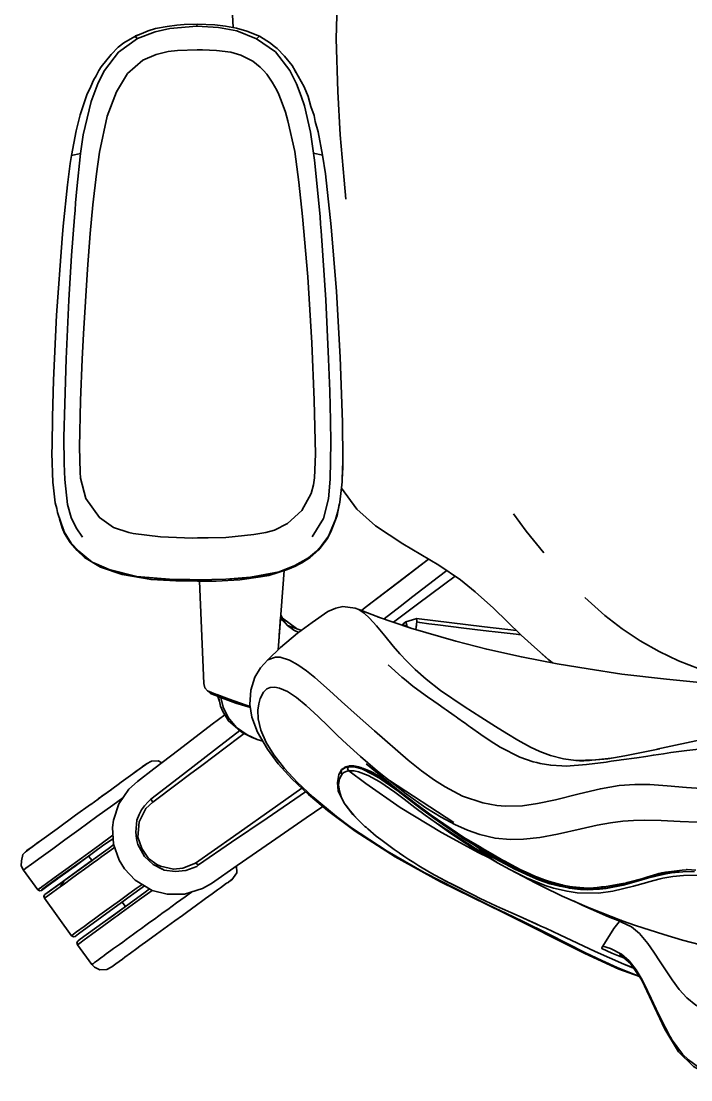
# Model space of a CAD drawing. Header units: inches. Extents: x -374 to 377, y -395 to 394.
# Drawn here: x -374.1 to -111.7, y -303.8 to 111 of the extents above; entities that cross this region are included whole.
import ezdxf

# ---------------------------------------------------------------- set-up
doc = ezdxf.new("R2010")
doc.units = ezdxf.units.IN
doc.header["$MEASUREMENT"] = 0
doc.layers.add('Lager 1', color=7, linetype='Continuous')

msp = doc.modelspace()

# ---------------------------------------------------------------- linework, layer by layer
at = {"layer": 'Lager 1', "color": 7, "lineweight": 35}
for points in [[(-290.99, 108.49), (-291.75, 123.38), (-291.96, 138.48), (-291.55, 154.54), (-290.16, 171.89), (-288.44, 184.19), (-286.71, 193.8)], [(-246.82, 41.29), (-247.58, 48.66), (-249.09, 66.44), (-250.07, 83.37), (-250.61, 104.1), (-250.05, 126.87), (-248.7, 143.63), (-246.7, 158.72), (-243.52, 174.88), (-240.11, 187.35), (-238.02, 193.79)], [(-305.21, 109), (-315.83, 108.16), (-321.6, 106.83), (-328.51, 104.12)], [(-321.5, 108.13), (-324.35, 107.13)], [(-305.15, 109.84), (-310.2, 109.67), (-313.08, 109.41), (-316.87, 108.92), (-321.5, 108.13)], [(-305.21, 109), (-305.15, 109.84)], [(-281.9, 104.11), (-289.6, 107.19), (-296.82, 108.47), (-305.21, 109)], [(-280.75, 105.09), (-285.64, 107.1), (-289.69, 108.26), (-294.05, 109.05), (-298.23, 109.53), (-305.15, 109.84)], [(-328.51, 104.12), (-335.93, 98.84), (-341.44, 91.62), (-343.92, 86.79), (-346.65, 79.53), (-349.74, 66.43), (-350.82, 59.13)], [(-329.6, 104.98), (-333.8, 102.42)], [(-324.35, 107.13), (-329.6, 104.98)], [(-328.51, 104.12), (-329.6, 104.98)], [(-329.53, 105.01), (-329.26, 105.19), (-328.16, 105.57)], [(-328.16, 105.57), (-329.26, 105.19), (-329.53, 105.01)], [(-280.75, 105.09), (-281.9, 104.11)], [(-281.9, 104.11), (-274.46, 98.91), (-268.81, 91.62), (-266.22, 86.4), (-264.37, 81.59), (-263.12, 77.85), (-260.78, 67.42), (-259.5, 59.23)], [(-273.82, 100.22), (-275.31, 101.48), (-275.33, 101.49), (-275.34, 101.5), (-276.36, 102.36), (-280.75, 105.09)], [(-343.38, 59.68), (-340.35, 73.72), (-336.71, 83.27), (-332.38, 90.41), (-326.39, 95.66), (-321.16, 97.93), (-316.53, 99.08), (-312.88, 99.47), (-305.19, 99.75)], [(-333.8, 102.42), (-336.03, 100.79), (-338.83, 97.91)], [(-305.19, 99.75), (-303.09, 99.74), (-297.51, 99.48), (-291.88, 98.76), (-288.08, 97.67), (-283.36, 95.25), (-281.84, 94.09), (-280.42, 92.89), (-279.08, 91.59), (-277.85, 90.15), (-275.74, 87.1), (-274.77, 85.52), (-273.95, 83.89), (-273.15, 82.22), (-271.76, 78.86), (-270.56, 75.37), (-269.55, 71.96), (-266.89, 59.9)], [(-275.34, 101.5), (-275.33, 101.49), (-275.31, 101.48)], [(-267.95, 93.64), (-270.85, 97.25), (-273.82, 100.22)], [(-338.83, 97.91), (-342.72, 93.12), (-343.65, 91.59)], [(-343.65, 91.59), (-344.7, 89.51), (-345.73, 87.88), (-346.74, 85.43), (-348.4, 82.11)], [(-263.23, 85.18), (-267.95, 93.64)], [(-267.15, 92.22), (-266.96, 91.98), (-266.43, 90.91)], [(-266.43, 90.91), (-266.96, 91.98), (-267.15, 92.22)], [(-346.74, 85.43), (-345.73, 87.88), (-344.7, 89.51)], [(-261.66, 81.39), (-263.23, 85.18)], [(-348.4, 82.11), (-351, 74.27), (-352.51, 67.99)], [(-255.96, 58.51), (-257.67, 67.65), (-258.85, 71.71), (-259.32, 73.97), (-260.53, 77.48), (-261.66, 81.39)], [(-260.53, 77.48), (-259.32, 73.97), (-258.85, 71.71)], [(-352.51, 67.99), (-354.34, 58.4)], [(-356.95, -68.57), (-357.24, -62.35), (-357.3, -51.96), (-357.02, -39.01), (-356.49, -21.32), (-355.44, 1.73), (-354.37, 19.16), (-353.24, 34.16), (-352.98, 36.98), (-352.75, 39.78), (-352.24, 45.32), (-350.82, 59.13)], [(-354.34, 58.4), (-354.84, 55.24), (-355.9, 46.83)], [(-350.82, 59.13), (-354.34, 58.4)], [(-343.38, 59.68), (-344.61, 51.18), (-345.97, 39.04), (-346.99, 27.72), (-348.11, 13.85), (-349.71, -11.54), (-350.18, -21.44), (-350.78, -37.59), (-351.18, -55.86), (-350.95, -65.7), (-350.8, -68.1)], [(-266.89, 59.9), (-265.24, 47.93), (-263.81, 34.38), (-261.82, 10.81), (-260.21, -15.02), (-259.27, -37.47), (-258.81, -58.67), (-259.17, -67.98)], [(-259.5, 59.23), (-255.96, 58.51)], [(-259.5, 59.23), (-259.19, 56.55), (-256.98, 34.38), (-256.75, 31.48), (-256.52, 28.84), (-254.71, 1.85), (-253.61, -21.47), (-253.18, -33.97), (-252.89, -45.46), (-252.71, -54.05), (-252.98, -68.45)], [(-248.24, -46.17), (-249.05, -20.7), (-250.5, 5.04), (-252.58, 30.43), (-254.86, 51.14), (-255.96, 58.51)], [(-355.9, 46.83), (-357.61, 30.71), (-358.01, 25.88), (-360.27, -4.19), (-361.39, -29.7), (-361.77, -44.12), (-361.97, -55.33), (-362.04, -58.26), (-361.7, -69.71)], [(-248.24, -46.17), (-248.07, -61.02), (-248.35, -69.57)], [(-248.28, -67.47), (-248.1, -64.32), (-248.11, -62.63), (-248.05, -60.85), (-248.24, -46.17)], [(-248.11, -62.63), (-248.1, -64.32), (-248.28, -67.47)], [(-361.7, -69.71), (-361.56, -70.67), (-360.75, -77.78), (-360.14, -79.97), (-359.9, -81.58), (-357.33, -88.64)], [(-349.99, -91.17), (-352.48, -87.57), (-354.43, -83.52), (-355.93, -78.34), (-356.95, -68.57)], [(-350.8, -68.1), (-348.79, -75.98), (-343.45, -83.53), (-337.92, -87.43), (-331.89, -89.3)], [(-278.25, -89.42), (-274.79, -88.44), (-269.69, -85.85), (-264.15, -80.8), (-260.5, -74.07), (-259.57, -70.73), (-259.17, -67.98)], [(-260.02, -91.02), (-255.67, -83.91), (-253.71, -76.14), (-252.98, -68.45)], [(-249.28, -77.46), (-248.35, -69.57)], [(-360.14, -79.97), (-360.75, -77.78), (-361.56, -70.67)], [(-172.94, -134.32), (-178.18, -129.56), (-189, -119.05), (-196.17, -112.58), (-202.01, -107.84), (-210.4, -102.19), (-224.54, -93.8), (-235.32, -86.75), (-242.54, -80.15), (-248.64, -71.98)], [(-249.35, -77.82), (-249.43, -78.44), (-250.27, -82.67), (-252.71, -89.05), (-254.12, -91.76), (-257.13, -95.63), (-257.52, -96.1), (-260.86, -99.13), (-264.12, -101.23), (-264.92, -101.64)], [(-250.93, -84.26), (-249.92, -80.67), (-249.28, -77.46)], [(-181.21, -82.09), (-176.18, -88.8), (-169.33, -97.36)], [(-358.03, -87.54), (-359.01, -84.02)], [(-252.98, -89.23), (-250.93, -84.26)], [(-304.96, -108.45), (-313.43, -108.35), (-323.16, -107.8), (-334.45, -105.85), (-343.03, -103), (-349.22, -99.09), (-352.2, -96.47), (-354.86, -93.28), (-357.09, -89.71), (-358.03, -87.54)], [(-358.03, -87.54), (-357.42, -88.38)], [(-357.33, -88.64), (-357.17, -89.07), (-354.44, -93.47)], [(-331.89, -89.3), (-330.16, -89.72), (-319.51, -91.04), (-306.96, -91.52), (-304.97, -91.51)], [(-304.97, -91.51), (-300.8, -91.45), (-293.87, -91.27), (-282.88, -90.16), (-278.25, -89.42)], [(-256.37, -94.49), (-253.67, -90.82), (-252.98, -89.23)], [(-354.44, -93.47), (-351.51, -96.73)], [(-258.42, -96.64), (-256.37, -94.49)], [(-351.51, -96.73), (-348.38, -99.33)], [(-348.38, -99.33), (-346.2, -100.97), (-344.7, -101.59), (-339.59, -103.83)], [(-273.05, -104.75), (-264.99, -101.69), (-261.53, -99.22)], [(-273.05, -104.75), (-266.82, -102.27), (-261.53, -99.22)], [(-261.53, -99.22), (-258.42, -96.64)], [(-346.2, -100.97), (-341.11, -103.16)], [(-265.1, -101.73), (-266.63, -102.51), (-269.71, -103.89), (-277.03, -106.14), (-280.33, -106.68), (-288.36, -107.89), (-297.66, -108.4), (-304.69, -108.44), (-304.96, -108.45)], [(-239.26, -118.72), (-225.83, -108.49), (-214.44, -99.79)], [(-214.45, -99.79), (-239.26, -118.72)], [(-339.59, -103.83), (-337.34, -104.79), (-331.97, -106.22), (-328.79, -106.6)], [(-339.59, -103.83), (-328.79, -106.6)], [(-328.79, -106.6), (-315.28, -107.92), (-304.92, -107.87)], [(-328.79, -106.6), (-315.99, -107.68), (-308, -107.78), (-304.92, -107.87)], [(-304.92, -107.87), (-293.89, -107.68)], [(-293.89, -107.68), (-284.23, -107.15), (-273.05, -104.75)], [(-293.89, -107.68), (-284.19, -106.91), (-273.05, -104.75)], [(-273.44, -135.31), (-271.02, -104.29)], [(-207.34, -104.25), (-210.53, -106.72), (-220.62, -114.46), (-225.62, -118.4), (-231.86, -123.23)], [(-228.25, -124.46), (-218.82, -117.43), (-208.62, -109.83), (-204.08, -106.44)], [(-304.69, -108.44), (-304.88, -107.87)], [(-301.08, -151.39), (-302.18, -150.22), (-302.5, -148.57), (-304.24, -108.44)], [(-153.24, -114.87), (-145.38, -121.86), (-138.63, -127.09), (-131.56, -131.82), (-124.17, -136.02), (-116.48, -139.66), (-108.51, -142.77), (-100.39, -145.32), (-91.95, -147.44), (-83.72, -149.05), (-75.69, -150.24)], [(-253.94, -120.33), (-250.74, -118.97), (-248.12, -118.41), (-243.26, -119.06), (-241.83, -119.51)], [(-156.79, -178.62), (-161.57, -178.03), (-166.71, -176.76), (-170.83, -175.18), (-174.53, -173.41), (-179.43, -170.74), (-183.8, -168.12), (-188.24, -165.31), (-193.95, -161.7), (-200.51, -157.48), (-209.75, -151.19), (-215.47, -146.78), (-219.71, -143.04), (-223, -139.77), (-225.75, -136.85), (-228.38, -133.83), (-231.59, -129.86), (-234.85, -125.91), (-237.61, -122.86), (-239.73, -120.92), (-241.83, -119.51)], [(-241.83, -119.51), (-233.35, -122.73)], [(-239.26, -118.72), (-240.8, -119.9)], [(-277.48, -139.19), (-272.49, -134.4), (-265.76, -128.78), (-260.03, -124.55), (-253.94, -120.33)], [(-272.43, -122.43), (-272.99, -130.28)], [(-272.46, -122.76), (-271.85, -123.68), (-269.67, -125.83)], [(-272.44, -122.53), (-269.67, -125.83)], [(-272.38, -121.77), (-271.75, -122.91), (-266.21, -127.02)], [(-234.5, -122.34), (-221.42, -126.79), (-203.76, -131.98), (-191.67, -135.07), (-178.11, -138.07), (-164.11, -140.77), (-151.89, -142.82), (-138.79, -144.82), (-121.21, -146.84), (-103.01, -148.6), (-91.43, -149.35), (-79.17, -150.09), (-66.48, -150.63), (-48.81, -151.18)], [(-223.35, -124.33), (-224.44, -125.2)], [(-219.24, -125.78), (-219.12, -123.89), (-219.14, -123.11), (-219.46, -123.16), (-219.49, -123.21), (-223.35, -124.33)], [(-222.99, -125.68), (-223.35, -124.33)], [(-219.13, -123.04), (-219.46, -123.16)], [(-219.39, -127.38), (-219.1, -124.4)], [(-219.14, -123.11), (-219.14, -123.11), (-219.14, -123.11)], [(-180, -127.79), (-192.5, -126.34), (-219.13, -123.04)], [(-219.13, -123.1), (-219.13, -123.04)], [(-219.1, -124.4), (-219.11, -123.75)], [(-178.29, -129.45), (-180.21, -129.23), (-181.36, -129.1), (-182.51, -128.97), (-184.84, -128.7), (-188.4, -128.29), (-190.81, -128), (-196.33, -127.34), (-197.4, -127.21), (-198.47, -127.08), (-199.56, -126.95), (-200.65, -126.82), (-210.81, -125.56), (-214.32, -125.11), (-217.9, -124.65), (-219.1, -124.4)], [(-272.81, -127.25), (-272.99, -130.28)], [(-269.67, -125.83), (-265.28, -127.34), (-264.26, -127.68)], [(-265.35, -128.48), (-267.19, -127.6), (-269.67, -125.83)], [(-224.44, -125.2), (-224.73, -125.66)], [(-224.44, -125.2), (-224.2, -125.4)], [(-224.44, -125.76), (-224.2, -125.4)], [(-224.2, -125.4), (-224.24, -125.82)], [(-224.2, -125.4), (-224.19, -125.84)], [(-223.78, -125.98), (-222.99, -125.68)], [(-219.24, -125.78), (-219.24, -125.78), (-219.4, -127.38)], [(-272.99, -130.28), (-273.4, -135.28)], [(-272.99, -130.28), (-273.29, -133.69)], [(-273.29, -133.69), (-273.42, -135.3)], [(-165.91, -140.43), (-167.37, -139.26), (-172.94, -134.32)], [(-166.32, -140.35), (-170.09, -136.85)], [(-185.24, -238.19), (-209.75, -226.17), (-227.53, -216.4), (-243.26, -206.33), (-254.11, -198.22), (-261.53, -191.99), (-268.01, -185.81), (-273.36, -179.94), (-277.57, -174.24), (-281.51, -167.52), (-283.67, -161.75), (-284.47, -156.74), (-284.14, -151.12), (-282.55, -146.05), (-280.37, -142.33), (-277.48, -139.19)], [(-277.48, -139.19), (-274.45, -138.18), (-272.59, -138.24), (-268.9, -139.39), (-265.63, -141.23), (-262.25, -143.6), (-259.08, -146.15), (-253.34, -151.21), (-248.61, -155.5), (-242.4, -161.06), (-235.68, -167.08), (-222.52, -178.53), (-217.17, -182.75), (-212.1, -186.44), (-208.01, -189.04), (-201.11, -192.62), (-193.24, -195.31), (-187.71, -196.28), (-184.37, -196.57), (-177.65, -196.41), (-171.8, -195.57), (-164.74, -194.08), (-155.44, -191.71), (-147.12, -189.76), (-139.76, -188.51), (-133.63, -188.08), (-127.74, -188.14), (-121, -188.57), (-113.39, -189.22), (-105.56, -189.8)], [(-105.15, -173.84), (-113.32, -174.79), (-119.49, -175.59), (-122.42, -176.05), (-126.4, -176.56), (-129.35, -177.07), (-132.88, -177.63), (-139.01, -178.44), (-139.83, -178.49), (-142.94, -178.98), (-144.94, -179.27), (-152.57, -180.28), (-160.51, -180.86), (-162.2, -180.81), (-166.61, -180.51), (-170.68, -179.81), (-172.11, -179.51), (-173.54, -179.15), (-178.69, -177.38), (-186.38, -173.46), (-190.27, -171.03), (-193.94, -168.52), (-198.07, -165.57), (-198.77, -165.08), (-200.13, -164.1), (-200.81, -163.63), (-202.96, -162.09), (-203.71, -161.56), (-204.47, -161.03), (-207.54, -158.85), (-208.35, -158.3), (-210.76, -156.62), (-212.4, -155.47), (-214.86, -153.71), (-217.25, -151.99), (-220.57, -149.5), (-223.95, -146.83), (-224.89, -146.04), (-230.33, -141.18)], [(-284.27, -157.97), (-289.95, -156.16), (-294.1, -154.67), (-299.88, -152.46), (-301.08, -151.39)], [(-301.08, -151.39), (-297.93, -152.66), (-297.7, -152.84)], [(-297.48, -152.84), (-297.93, -152.66)], [(-297.7, -152.84), (-292.63, -154.68)], [(-292.63, -154.68), (-297.47, -152.84)], [(-109.18, -202.9), (-115.9, -202.6), (-123.3, -202.25), (-129.91, -202.11), (-134.18, -202.16), (-138.31, -202.45), (-143.17, -203.08), (-148.43, -204.04), (-154.74, -205.41), (-163.9, -207.48), (-170.85, -208.81), (-177.24, -209.53), (-182.54, -209.68), (-188.41, -209.12), (-194.41, -207.7), (-199.23, -206.01), (-204.16, -203.8), (-209.57, -200.88), (-215.56, -197.18), (-223.24, -191.8), (-234.47, -182.9), (-241.18, -177.1), (-246.53, -172.24), (-250.08, -168.85), (-253.82, -165.24), (-257.72, -161.47), (-262.36, -157.19), (-266.19, -154.04), (-269.7, -151.68), (-272.81, -150.3), (-274.73, -149.91), (-276.46, -150.03), (-277.81, -150.6), (-279.18, -151.87), (-280.44, -154.37), (-280.98, -156.43), (-281.35, -159.02), (-281.22, -162.33), (-280.22, -166.73), (-278.03, -171.61), (-275.09, -176.42), (-270.96, -181.79), (-265.91, -187.23), (-259.83, -192.97), (-250.53, -200.61), (-244.64, -205.02), (-230.68, -214.18), (-216.18, -222.53), (-203.67, -229), (-190.8, -235.33), (-183.89, -238.64)], [(-296.38, -155.57), (-297, -153.56)], [(-281.65, -170.41), (-283.82, -169.56), (-287.48, -167.76), (-292.84, -163.19), (-295.03, -159.53), (-295.96, -157.33), (-296.83, -153.62)], [(-281.65, -170.41), (-285.59, -168.64), (-289.72, -165.79), (-292.96, -161.84), (-294.91, -157.84), (-295.8, -154.02)], [(-285.89, -156.99), (-292.63, -154.68)], [(-285.89, -156.99), (-284.35, -157.49)], [(-284.35, -157.46), (-285.89, -156.99)], [(-328.55, -186.86), (-322.07, -181.94), (-312.29, -174.47), (-299.23, -164.5), (-294.31, -160.74)], [(-30.18, -162.58), (-42.32, -162.73), (-62.18, -163.83), (-77.2, -165.38), (-88.86, -167.08), (-101.65, -169.38), (-106.08, -170.25), (-125.01, -174.3)], [(-288.39, -166.98), (-297.5, -174.02), (-310.81, -184.32), (-323.24, -193.86)], [(-298.5, -176.95), (-293.63, -173.29), (-288.76, -169.64)], [(-288.76, -169.64), (-286.74, -168.13)], [(-279.41, -171.11), (-281.65, -170.41)], [(-123.81, -174.06), (-137.62, -176.8), (-144.24, -177.97)], [(-308.18, -184.2), (-303.34, -180.58), (-298.5, -176.95)], [(-144.24, -177.97), (-155.26, -178.98)], [(-148.95, -178.4), (-142.92, -177.74)], [(-343.91, -193.74), (-340.55, -191.3), (-336.05, -188.02), (-334.85, -187.15), (-330.3, -183.85), (-327.43, -181.76), (-325.28, -180.21), (-324.69, -179.82)], [(-326.91, -181.39), (-329.18, -182.96), (-330.2, -183.78)], [(-324.93, -179.96), (-325.07, -180.06), (-326.16, -180.8), (-326.62, -181.18)], [(-323.05, -178.89), (-324.93, -179.96)], [(-318.93, -179.54), (-320.36, -178.83), (-323.05, -178.89)], [(-248.85, -182.9), (-248.54, -182.27)], [(-248.61, -182.56), (-248.12, -182.08)], [(-248.54, -182.27), (-247.56, -181.62)], [(-248.54, -182.27), (-247.62, -181.63)], [(-248.12, -182.08), (-247.07, -181.48), (-245.99, -181.28)], [(-248.12, -182.08), (-247.56, -181.62)], [(-247.62, -181.63), (-247.35, -181.45), (-247.14, -181.31), (-246.95, -181.22), (-246.78, -181.14), (-246.42, -181.05), (-245.67, -180.84), (-245.45, -180.79)], [(-247.56, -181.62), (-246.71, -181.26), (-245.78, -181.02)], [(-245.99, -181.28), (-246.2, -182), (-245.71, -182.71)], [(-240.59, -181.94), (-243.15, -181.33), (-244.85, -181.18), (-245.99, -181.28)], [(-245.45, -180.79), (-245.78, -181.02)], [(-245.78, -181.02), (-244.44, -180.99), (-242.62, -181.29), (-240.59, -181.94)], [(-245.45, -180.79), (-245.27, -180.79), (-243.88, -180.81), (-243.42, -180.85), (-243.2, -180.85), (-242.56, -180.98), (-241.88, -181.17), (-241.01, -181.45)], [(-241.01, -181.45), (-240.44, -181.64), (-239.91, -181.85)], [(-196.46, -211.89), (-201, -209.13), (-211.11, -202.22), (-215.31, -199.18), (-217.21, -197.73), (-219.41, -196.1), (-226.42, -190.73), (-229.34, -188.62), (-231.43, -187.15), (-232.73, -186.29), (-233.96, -185.49), (-236, -184.3), (-237.02, -183.73), (-239.82, -182.39), (-240.59, -181.94)], [(-240.59, -181.94), (-239.32, -182.38), (-236.36, -183.8), (-235.15, -184.51), (-233.67, -185.41), (-232.12, -186.41), (-230.79, -187.3), (-228.86, -188.66), (-225.86, -190.86), (-219.32, -195.86), (-216.12, -198.23), (-213.12, -200.47), (-209.61, -202.97)], [(-239.91, -181.85), (-237.71, -182.79), (-237.37, -182.92), (-236.55, -183.29), (-236.09, -183.55), (-235.52, -183.88), (-234.85, -184.28), (-234.27, -184.64), (-233.02, -185.39), (-232.41, -185.77), (-230.02, -187.38), (-229.45, -187.76), (-229.29, -187.87)], [(-238.91, -179.96), (-233.01, -184.8), (-226.22, -190.41), (-219.6, -195.54), (-213.4, -200.13), (-200.59, -208.8), (-194.52, -212.43)], [(-149.23, -178.43), (-156.79, -178.62)], [(-151.45, -178.63), (-156.79, -178.62)], [(-322.53, -195), (-312.97, -187.82), (-308.18, -184.2)], [(-240.77, -203.22), (-244.17, -199.81), (-247.54, -195.38), (-249.87, -190.51), (-250.16, -187.27), (-249.66, -184.22), (-248.85, -182.9)], [(-248.53, -193.31), (-249.41, -190.72), (-249.69, -188.2), (-249.46, -186.48), (-249.33, -186.03), (-249.22, -185.62), (-248.63, -184.36), (-248.37, -184.08)], [(-248.85, -182.9), (-248.61, -182.56)], [(-248.61, -182.56), (-248.71, -183.65), (-248.45, -183.98), (-248.37, -184.08)], [(-248.37, -184.08), (-248.13, -183.83), (-247.61, -183.39), (-247.34, -183.24), (-247.02, -183.06), (-246.73, -182.96), (-246.4, -182.87), (-245.71, -182.71)], [(-245.71, -182.71), (-239.07, -187.73), (-225.59, -197.1), (-209.45, -206.94), (-194.77, -214.84), (-191.21, -216.52)], [(-245.71, -182.71), (-243.57, -182.74), (-241.87, -183.12), (-238.07, -184.59), (-233.56, -187.09), (-227.73, -191.09), (-224.08, -193.81), (-219.82, -197.05), (-215.74, -200.14), (-211.4, -203.27), (-206.67, -206.58), (-202.99, -209.09), (-196.94, -212.98), (-192.62, -215.68), (-187.44, -218.76)], [(-204.59, -203.03), (-229.79, -186.45)], [(-338.75, -189.99), (-342.44, -192.66), (-343.97, -193.79)], [(-328.55, -186.86), (-331.96, -189.89), (-335.83, -195.69), (-337.94, -202.06), (-338.34, -204.89), (-337.84, -211.41), (-335.65, -217.77), (-333.55, -221.06), (-329.37, -225.58), (-322.82, -229.58), (-322.77, -229.59), (-322.77, -229.59), (-316.82, -231.07), (-310.05, -231.05), (-303.05, -228.89), (-299.52, -226.82)], [(-264.11, -189.53), (-273.51, -196.16), (-290.94, -208.42), (-305.83, -218.88)], [(-373.21, -221.6), (-372.2, -220.87), (-370.06, -219.31), (-366.28, -216.56), (-361.7, -213.24), (-356.91, -209.76), (-351.44, -205.78), (-344.37, -200.64), (-338.23, -196.19), (-334.2, -193.26)], [(-371.98, -214.16), (-369.71, -212.49), (-365.98, -209.78), (-359.99, -205.43), (-352.75, -200.16), (-346.9, -195.91), (-346.85, -195.88), (-343.97, -193.79)], [(-322.41, -219.45), (-325.7, -216.34), (-328.36, -211.61), (-328.77, -210.01), (-328.92, -209.2), (-329.22, -206.78), (-328.76, -202.08), (-327.87, -199.88), (-326.9, -198.06), (-325.7, -196.41), (-324.37, -194.89), (-323.24, -193.86)], [(-322.53, -195), (-323.24, -193.86)], [(-304.55, -219.56), (-291.63, -210.73), (-277.71, -201.25), (-262.62, -190.95)], [(-305.83, -218.88), (-310.68, -220.91), (-314.4, -221.31), (-319.55, -220.09), (-320.92, -219.38), (-324.15, -217.08), (-326.86, -213.18), (-328.33, -208.74), (-327.9, -202.67), (-325.19, -197.46), (-322.53, -195)], [(-262.4, -201.13), (-255.95, -196.68)], [(-242.01, -201.96), (-243.72, -200.15), (-245.19, -198.46), (-246.88, -196.23), (-247.54, -195.38)], [(-262.4, -201.13), (-275.96, -210.5), (-289.48, -219.84), (-299.52, -226.82)], [(-234.96, -208.3), (-238.31, -205.5), (-238.84, -204.98), (-239.42, -204.48), (-240.77, -203.22)], [(-209.61, -202.97), (-201.22, -208.73), (-199.19, -210.01)], [(-210.68, -203.64), (-187.44, -218.76)], [(-366.53, -210.18), (-367.55, -210.86), (-370.04, -212.73), (-370.58, -213.08), (-371.86, -213.88)], [(-338.11, -207.91), (-343.31, -211.69), (-350.5, -216.92), (-356.63, -221.37), (-361.2, -224.69), (-364.74, -227.26), (-366.04, -228.2), (-366.62, -228.63), (-366.72, -228.7), (-367.61, -229.35)], [(-338.01, -209.17), (-338.2, -209.31), (-342.16, -212.17), (-348.78, -216.98)], [(-227.94, -213.55), (-233.2, -209.66), (-234.96, -208.3)], [(-199.19, -210.01), (-196.46, -211.89)], [(-192.51, -214.19), (-199.19, -210.01)], [(-373.38, -215.47), (-373.95, -217.94), (-374.08, -219.93), (-373.21, -221.6)], [(-371.86, -213.88), (-373.38, -215.47)], [(-373.38, -215.47), (-371.98, -214.16)], [(-371.98, -214.16), (-371.86, -213.88)], [(-341.86, -214.57), (-361.28, -228.68)], [(-337.42, -212.63), (-339.33, -214.05), (-342.43, -216.3), (-344.16, -217.56), (-345.87, -218.81), (-349.22, -221.22), (-351.45, -222.85), (-353.81, -224.57), (-357.65, -227.36), (-358.85, -228.23)], [(-345.1, -216.93), (-340, -213.23), (-337.77, -211.6)], [(-224.12, -216.14), (-225.91, -214.94), (-226.03, -214.86), (-227.94, -213.55)], [(-196.46, -211.89), (-192.51, -214.19)], [(-188.29, -216.96), (-191.05, -215.37), (-193.67, -213.79), (-196.46, -211.89)], [(-194.91, -213.68), (-188.29, -216.96)], [(-180.37, -221.34), (-194.91, -213.68)], [(-194.91, -213.68), (-187.44, -218.76)], [(-194.52, -212.43), (-192.46, -213.64), (-190.33, -214.89), (-184.99, -218), (-184.9, -218.05), (-180.31, -220.43), (-178.52, -221.35), (-174.78, -223.05), (-174.55, -223.16), (-172.54, -224.09), (-171.78, -224.39), (-169.02, -225.4), (-168.6, -225.56), (-166.18, -226.34), (-163.67, -227.02), (-162.61, -227.3), (-162.1, -227.41), (-161.84, -227.47), (-159.12, -228.02), (-156.99, -228.34), (-156.7, -228.36), (-153.57, -228.62), (-152.81, -228.67), (-152.49, -228.67), (-152.07, -228.68)], [(-192.51, -214.19), (-189.85, -215.81), (-187.55, -217.11), (-181.9, -220.25)], [(-181.9, -220.25), (-192.51, -214.19)], [(-346.31, -217.81), (-364.77, -231.22)], [(-351.85, -219.21), (-364, -228.04)], [(-346.32, -217.79), (-363.69, -230.44)], [(-360.21, -224.98), (-348.78, -216.98)], [(-352.98, -220.03), (-348.78, -216.98)], [(-347.64, -216.16), (-346.31, -217.81)], [(-322.41, -219.45), (-318.79, -221.2), (-318.79, -221.2), (-318.78, -221.2)], [(-318, -221.58), (-318.73, -221.25), (-322.41, -219.45)], [(-318.78, -221.2), (-322.41, -219.45)], [(-304.55, -219.56), (-305.25, -220.18), (-309.51, -221.8), (-313.75, -222.22), (-318, -221.58)], [(-304.55, -219.56), (-305.83, -218.88)], [(-211.97, -223.58), (-214.07, -222.37), (-218.24, -219.92), (-220.19, -218.67), (-222.17, -217.41), (-224.12, -216.14)], [(-180.37, -221.34), (-188.29, -216.96)], [(-187.44, -218.76), (-182.67, -221.4)], [(-373.21, -221.6), (-367.61, -229.35)], [(-361.53, -226.18), (-357.88, -223.59)], [(-352.98, -220.03), (-360.21, -224.98)], [(-359.7, -224.86), (-355.7, -222)], [(-358.66, -224.1), (-352.98, -220.03)], [(-318, -221.58), (-318.75, -221.22)], [(-318.74, -221.22), (-318.7, -221.25), (-318.68, -221.25), (-318, -221.58)], [(-291.57, -225.44), (-289.58, -222.73), (-289.68, -219.99)], [(-196.73, -231.49), (-205.93, -226.88), (-211.97, -223.58)], [(-196.73, -231.49), (-205.53, -227.04), (-207.68, -225.89), (-209.82, -224.72), (-211.97, -223.58)], [(-182.67, -221.4), (-176.12, -224.64), (-168.79, -227.62), (-165.55, -228.67), (-160.2, -229.92), (-156.19, -230.53), (-147.84, -230.61), (-142.29, -229.87), (-134.16, -227.97), (-128.98, -226.46), (-128.14, -226.22), (-123.69, -225.03), (-122.63, -224.79), (-118.82, -224.16), (-114.61, -223.7), (-109.28, -223.64)], [(-182.67, -221.4), (-172.7, -226.57), (-169.78, -228.07), (-162.1, -231.77), (-151.58, -236.36), (-138.61, -241.43), (-133.33, -243.27), (-122.31, -246.86), (-114.97, -249.01), (-104.39, -251.79), (-96.62, -253.63)], [(-181.9, -220.25), (-178.31, -222.05), (-175.08, -223.59), (-170.95, -225.28)], [(-170.95, -225.28), (-181.9, -220.25)], [(-175.84, -223.5), (-178.27, -222.34), (-180.37, -221.34)], [(-163.02, -227.88), (-166.91, -226.96), (-171.37, -225.38), (-175.84, -223.5)], [(-160.85, -228.29), (-159.27, -228.72), (-157.32, -228.98), (-154.95, -229.18), (-152.38, -229.29), (-147.52, -229.07), (-144.89, -228.78), (-138.17, -227.46), (-135.01, -226.63), (-133.14, -226.1), (-128.71, -224.83), (-124.95, -223.82), (-122.07, -223.18), (-119.35, -222.7), (-114.88, -222.25)], [(-152.14, -229.07), (-147.11, -228.85), (-144.51, -228.52), (-137.55, -227.1), (-134.51, -226.29), (-132.97, -225.83), (-128.15, -224.47), (-124.51, -223.52), (-121.99, -222.93), (-118.94, -222.42), (-114.88, -222.25)], [(-146.76, -228.21), (-146.05, -228.17), (-144.86, -227.99), (-138.34, -226.92), (-137.95, -226.84), (-137.28, -226.68), (-136.64, -226.52), (-130.55, -224.88), (-128.92, -224.42), (-125.06, -223.24), (-124.25, -222.98)], [(-124.25, -222.98), (-123.1, -222.66), (-121.64, -222.43)], [(-121.64, -222.43), (-120.46, -222.33), (-120.27, -222.31), (-116.09, -221.79), (-115.08, -221.66), (-113.56, -221.45), (-113.43, -221.43)], [(-114.88, -222.25), (-110.24, -222.14)], [(-113.43, -221.43), (-113.34, -221.42)], [(-113.34, -221.42), (-113.19, -221.42)], [(-113.23, -221.42), (-113.19, -221.42)], [(-113.19, -221.42), (-109.76, -221.6)], [(-366.13, -229.32), (-360.21, -224.98)], [(-366.13, -229.32), (-363.01, -227.25)], [(-364, -228.04), (-366.13, -229.32)], [(-364, -228.04), (-365.65, -229.23), (-366.1, -229.56)], [(-363.01, -227.25), (-359.85, -225.02)], [(-358.85, -228.23), (-357.39, -226.12), (-358.72, -226.83)], [(-326.71, -227.2), (-329.01, -228.87), (-332.42, -231.36), (-333.99, -232.5), (-335.57, -233.64), (-338.7, -235.91), (-343.21, -239.19), (-345.34, -240.74), (-347.14, -242.07), (-349.43, -243.71)], [(-346.41, -258.59), (-345.37, -259.64), (-343.27, -260.68), (-340.48, -260.6), (-338.76, -259.6), (-338.57, -259.45), (-337.45, -258.68), (-336.95, -258.28), (-334.4, -256.49), (-333.44, -255.73), (-331.28, -254.16), (-328.73, -252.3), (-327.59, -251.48), (-324.49, -249.23), (-321.09, -246.75), (-319.64, -245.7), (-313.81, -241.46), (-310.88, -239.34), (-309.34, -238.23), (-305.36, -235.33), (-302.95, -233.58), (-301.82, -232.75), (-299.27, -230.9), (-297.11, -229.33), (-296.01, -228.61), (-293.59, -226.78), (-293.03, -226.41), (-291.98, -225.6), (-291.76, -225.46), (-291.57, -225.44)], [(-325.73, -227.8), (-327.55, -229.13), (-333.68, -233.58)], [(-292.54, -226.04), (-291.57, -225.44)], [(-170.95, -225.28), (-167.55, -226.49), (-166.04, -226.92)], [(-166.04, -226.92), (-163.02, -227.88)], [(-160.85, -228.29), (-166.04, -226.92)], [(-163.02, -227.88), (-160.85, -228.29)], [(-367.61, -229.35), (-366.78, -229.75), (-366.1, -229.56)], [(-364.78, -231.23), (-365.26, -231.85), (-364.92, -232.64)], [(-358.85, -228.23), (-361.61, -230.24), (-363.67, -231.73), (-364.92, -232.64)], [(-352.06, -250.87), (-351.11, -250.18), (-349.42, -248.96), (-346.51, -246.84), (-341.69, -243.34), (-337.25, -240.11), (-336.49, -239.56), (-335.94, -239.16), (-334.9, -238.41), (-327.71, -233.18), (-322.77, -229.59)], [(-346.41, -258.59), (-345.79, -258.16), (-345.31, -257.8), (-344.62, -257.29), (-343.69, -256.61), (-342.92, -256.05), (-342.27, -255.58), (-341.54, -255.04), (-340.75, -254.48), (-339.86, -253.83), (-338.92, -253.15), (-337.87, -252.38), (-336.77, -251.59), (-335.57, -250.71), (-334.31, -249.8), (-332.95, -248.81), (-331.55, -247.8), (-330.06, -246.7), (-328.53, -245.6), (-326.93, -244.44), (-325.29, -243.25), (-323.61, -242.02), (-321.89, -240.78), (-320.16, -239.52), (-318.41, -238.25), (-316.67, -236.99), (-314.93, -235.73), (-313.2, -234.46), (-311.54, -233.25), (-309.89, -232.06), (-308.29, -230.89), (-307.37, -230.22)], [(-339.65, -240.54), (-331.79, -234.83), (-325.44, -230.2), (-323.77, -229)], [(-178.97, -239.71), (-185.54, -236.75), (-187.8, -235.7), (-190.02, -234.67), (-192.25, -233.63), (-194.5, -232.6), (-196.73, -231.49)], [(-160.85, -228.29), (-157.86, -228.67), (-154.69, -228.97)], [(-154.69, -228.97), (-152.14, -229.07)], [(-152.14, -229.07), (-146.76, -228.21)], [(-152.07, -228.68), (-151.32, -228.68), (-148.41, -228.47)], [(-364.92, -232.64), (-354.41, -247.33)], [(-352.94, -247.57), (-351.63, -246.62), (-333.33, -233.32)], [(-332.25, -235.17), (-350.91, -248.73), (-351.75, -249.33)], [(-334.54, -234.2), (-333.23, -235.88)], [(-157.65, -233.71), (-154.02, -235.44), (-150.77, -236.94), (-143.96, -239.88), (-139.58, -241.67)], [(-131.87, -263.36), (-139.87, -260.38), (-153.18, -254.28), (-185.24, -238.19)], [(-185.24, -238.19), (-183.89, -238.64)], [(-183.89, -238.64), (-177.72, -241.62), (-167.35, -246.76), (-153.24, -253.92), (-146.52, -257.08), (-140.54, -259.79), (-133.76, -262.48), (-132.06, -263.09)], [(-170.53, -243.53), (-178.97, -239.71)], [(-178.97, -239.71), (-174.68, -241.63), (-172.58, -242.57), (-170.53, -243.53)], [(-349.43, -243.71), (-352.36, -245.84), (-354.23, -247.2), (-354.41, -247.33)], [(-138, -258.41), (-149.17, -253.49), (-163.02, -246.99), (-168.51, -244.42), (-170.53, -243.53)], [(-139.58, -241.67), (-139.78, -241.9), (-141.94, -244.55), (-146.25, -251.39)], [(-139.58, -241.67), (-138.84, -241.97), (-134.93, -243.9), (-131.77, -246.48), (-128.52, -250.35), (-126.17, -253.79), (-123.69, -257.62), (-119.03, -264.67), (-116.27, -268.34), (-113.27, -271.67), (-109.79, -274.57), (-105.57, -276.83), (-101.48, -278.23), (-98.33, -278.95), (-97.18, -279.15), (-96.04, -279.39)], [(-138.61, -241.43), (-139.1, -241.26), (-139.54, -241.63), (-138.84, -241.97)], [(-139.08, -241.25), (-139.08, -241.25)], [(-354.41, -247.33), (-353.57, -247.72), (-352.94, -247.57)], [(-351.75, -249.33), (-352.23, -250.03), (-352.06, -250.87)], [(-352.06, -250.87), (-346.41, -258.59)], [(-137.99, -256.05), (-139.99, -255.24), (-142.6, -254.15), (-146.61, -252.33), (-146.58, -252.05), (-146.43, -251.81), (-146.25, -251.39)], [(-146.25, -251.39), (-143.18, -252.37), (-138.84, -254.54), (-135.82, -257.17), (-133.17, -260.64), (-130.83, -264.56), (-129.98, -266.18), (-127.21, -271.94), (-125.28, -276.07), (-122.48, -281.81), (-121.63, -283.42), (-119.89, -286.63), (-119.43, -287.42), (-119.03, -288.25), (-114.98, -293.7), (-112.67, -296), (-108.21, -299.2), (-105.66, -300.3), (-99.61, -302.23), (-96.04, -302.97)], [(-96.05, -303.78), (-103.12, -301.84), (-106.69, -300.77), (-110.73, -298.53), (-116.49, -292.82), (-121.84, -283.99), (-130.97, -264.69), (-135.35, -258.27), (-139.71, -254.61)], [(-134.17, -260.01), (-138, -258.41)], [(-134.24, -259.9), (-138, -258.41)]]:
    msp.add_lwpolyline(points, dxfattribs=at)
msp.add_open_spline([(-223.04, -126.23), (-223.04, -126.23), (-221.42, -126.79), (-221.42, -126.79), (-221.42, -126.79), (-223.04, -126.23), (-223.04, -126.23), (-223.04, -126.23), (-222.99, -125.68), (-222.99, -125.68)], degree=3, knots=[0, 0, 0, 0, 1, 1, 1, 2, 2, 2, 3, 3, 3, 3], dxfattribs=at)

doc.saveas('drawing.dxf')
